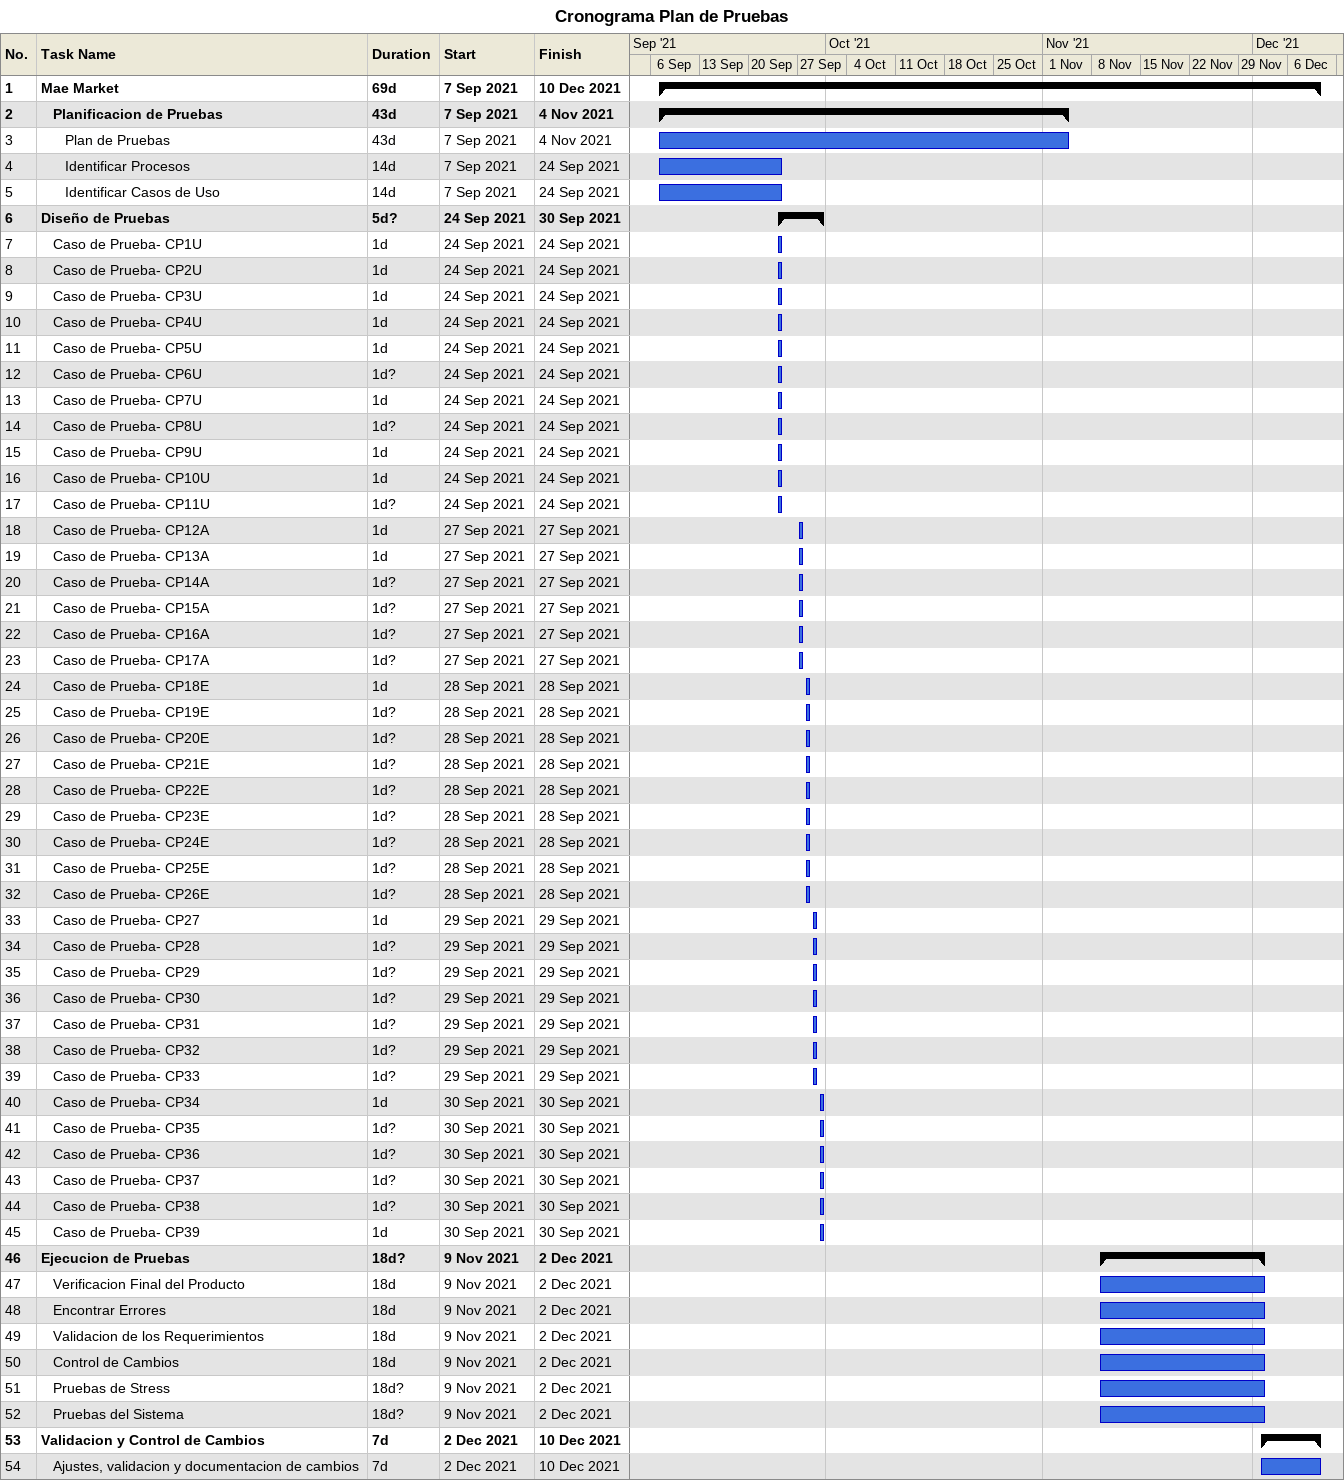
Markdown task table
Cronograma Plan de Pruebas

| ID | Level | Task | Duration | Start | Finish |
|---|---|---|---|---|---|
| 1 | 1 | **Mae Market** | 69d | 2021-09-07 | 2021-12-10 |
| 2 | 2 | **Planificacion de Pruebas** | 43d | 2021-09-07 | 2021-11-04 |
| 3 | 3 | Plan de Pruebas | 43d | 2021-09-07 | 2021-11-04 |
| 4 | 3 | Identificar Procesos | 14d | 2021-09-07 | 2021-09-24 |
| 5 | 3 | Identificar Casos de Uso | 14d | 2021-09-07 | 2021-09-24 |
| 6 | 1 | **Diseño de Pruebas** | 5d? | 2021-09-24 | 2021-09-30 |
| 7 | 2 | Caso de Prueba- CP1U | 1d | 2021-09-24 | 2021-09-24 |
| 8 | 2 | Caso de Prueba- CP2U | 1d | 2021-09-24 | 2021-09-24 |
| 9 | 2 | Caso de Prueba- CP3U | 1d | 2021-09-24 | 2021-09-24 |
| 10 | 2 | Caso de Prueba- CP4U | 1d | 2021-09-24 | 2021-09-24 |
| 11 | 2 | Caso de Prueba- CP5U | 1d | 2021-09-24 | 2021-09-24 |
| 12 | 2 | Caso de Prueba- CP6U | 1d? | 2021-09-24 | 2021-09-24 |
| 13 | 2 | Caso de Prueba- CP7U | 1d | 2021-09-24 | 2021-09-24 |
| 14 | 2 | Caso de Prueba- CP8U | 1d? | 2021-09-24 | 2021-09-24 |
| 15 | 2 | Caso de Prueba- CP9U | 1d | 2021-09-24 | 2021-09-24 |
| 16 | 2 | Caso de Prueba- CP10U | 1d | 2021-09-24 | 2021-09-24 |
| 17 | 2 | Caso de Prueba- CP11U | 1d? | 2021-09-24 | 2021-09-24 |
| 18 | 2 | Caso de Prueba- CP12A | 1d | 2021-09-27 | 2021-09-27 |
| 19 | 2 | Caso de Prueba- CP13A | 1d | 2021-09-27 | 2021-09-27 |
| 20 | 2 | Caso de Prueba- CP14A | 1d? | 2021-09-27 | 2021-09-27 |
| 21 | 2 | Caso de Prueba- CP15A | 1d? | 2021-09-27 | 2021-09-27 |
| 22 | 2 | Caso de Prueba- CP16A | 1d? | 2021-09-27 | 2021-09-27 |
| 23 | 2 | Caso de Prueba- CP17A | 1d? | 2021-09-27 | 2021-09-27 |
| 24 | 2 | Caso de Prueba- CP18E | 1d | 2021-09-28 | 2021-09-28 |
| 25 | 2 | Caso de Prueba- CP19E | 1d? | 2021-09-28 | 2021-09-28 |
| 26 | 2 | Caso de Prueba- CP20E | 1d? | 2021-09-28 | 2021-09-28 |
| 27 | 2 | Caso de Prueba- CP21E | 1d? | 2021-09-28 | 2021-09-28 |
| 28 | 2 | Caso de Prueba- CP22E | 1d? | 2021-09-28 | 2021-09-28 |
| 29 | 2 | Caso de Prueba- CP23E | 1d? | 2021-09-28 | 2021-09-28 |
| 30 | 2 | Caso de Prueba- CP24E | 1d? | 2021-09-28 | 2021-09-28 |
| 31 | 2 | Caso de Prueba- CP25E | 1d? | 2021-09-28 | 2021-09-28 |
| 32 | 2 | Caso de Prueba- CP26E | 1d? | 2021-09-28 | 2021-09-28 |
| 33 | 2 | Caso de Prueba- CP27 | 1d | 2021-09-29 | 2021-09-29 |
| 34 | 2 | Caso de Prueba- CP28 | 1d? | 2021-09-29 | 2021-09-29 |
| 35 | 2 | Caso de Prueba- CP29 | 1d? | 2021-09-29 | 2021-09-29 |
| 36 | 2 | Caso de Prueba- CP30 | 1d? | 2021-09-29 | 2021-09-29 |
| 37 | 2 | Caso de Prueba- CP31 | 1d? | 2021-09-29 | 2021-09-29 |
| 38 | 2 | Caso de Prueba- CP32 | 1d? | 2021-09-29 | 2021-09-29 |
| 39 | 2 | Caso de Prueba- CP33 | 1d? | 2021-09-29 | 2021-09-29 |
| 40 | 2 | Caso de Prueba- CP34 | 1d | 2021-09-30 | 2021-09-30 |
| 41 | 2 | Caso de Prueba- CP35 | 1d? | 2021-09-30 | 2021-09-30 |
| 42 | 2 | Caso de Prueba- CP36 | 1d? | 2021-09-30 | 2021-09-30 |
| 43 | 2 | Caso de Prueba- CP37 | 1d? | 2021-09-30 | 2021-09-30 |
| 44 | 2 | Caso de Prueba- CP38 | 1d? | 2021-09-30 | 2021-09-30 |
| 45 | 2 | Caso de Prueba- CP39 | 1d | 2021-09-30 | 2021-09-30 |
| 46 | 1 | **Ejecucion de Pruebas** | 18d? | 2021-11-09 | 2021-12-02 |
| 47 | 2 | Verificacion Final del Producto | 18d | 2021-11-09 | 2021-12-02 |
| 48 | 2 | Encontrar Errores | 18d | 2021-11-09 | 2021-12-02 |
| 49 | 2 | Validacion de los Requerimientos | 18d | 2021-11-09 | 2021-12-02 |
| 50 | 2 | Control de Cambios | 18d | 2021-11-09 | 2021-12-02 |
| 51 | 2 | Pruebas de Stress | 18d? | 2021-11-09 | 2021-12-02 |
| 52 | 2 | Pruebas del Sistema | 18d? | 2021-11-09 | 2021-12-02 |
| 53 | 1 | **Validacion y Control de Cambios** | 7d | 2021-12-02 | 2021-12-10 |
| 54 | 2 | Ajustes, validacion y documentacion de cambios | 7d | 2021-12-02 | 2021-12-10 |
